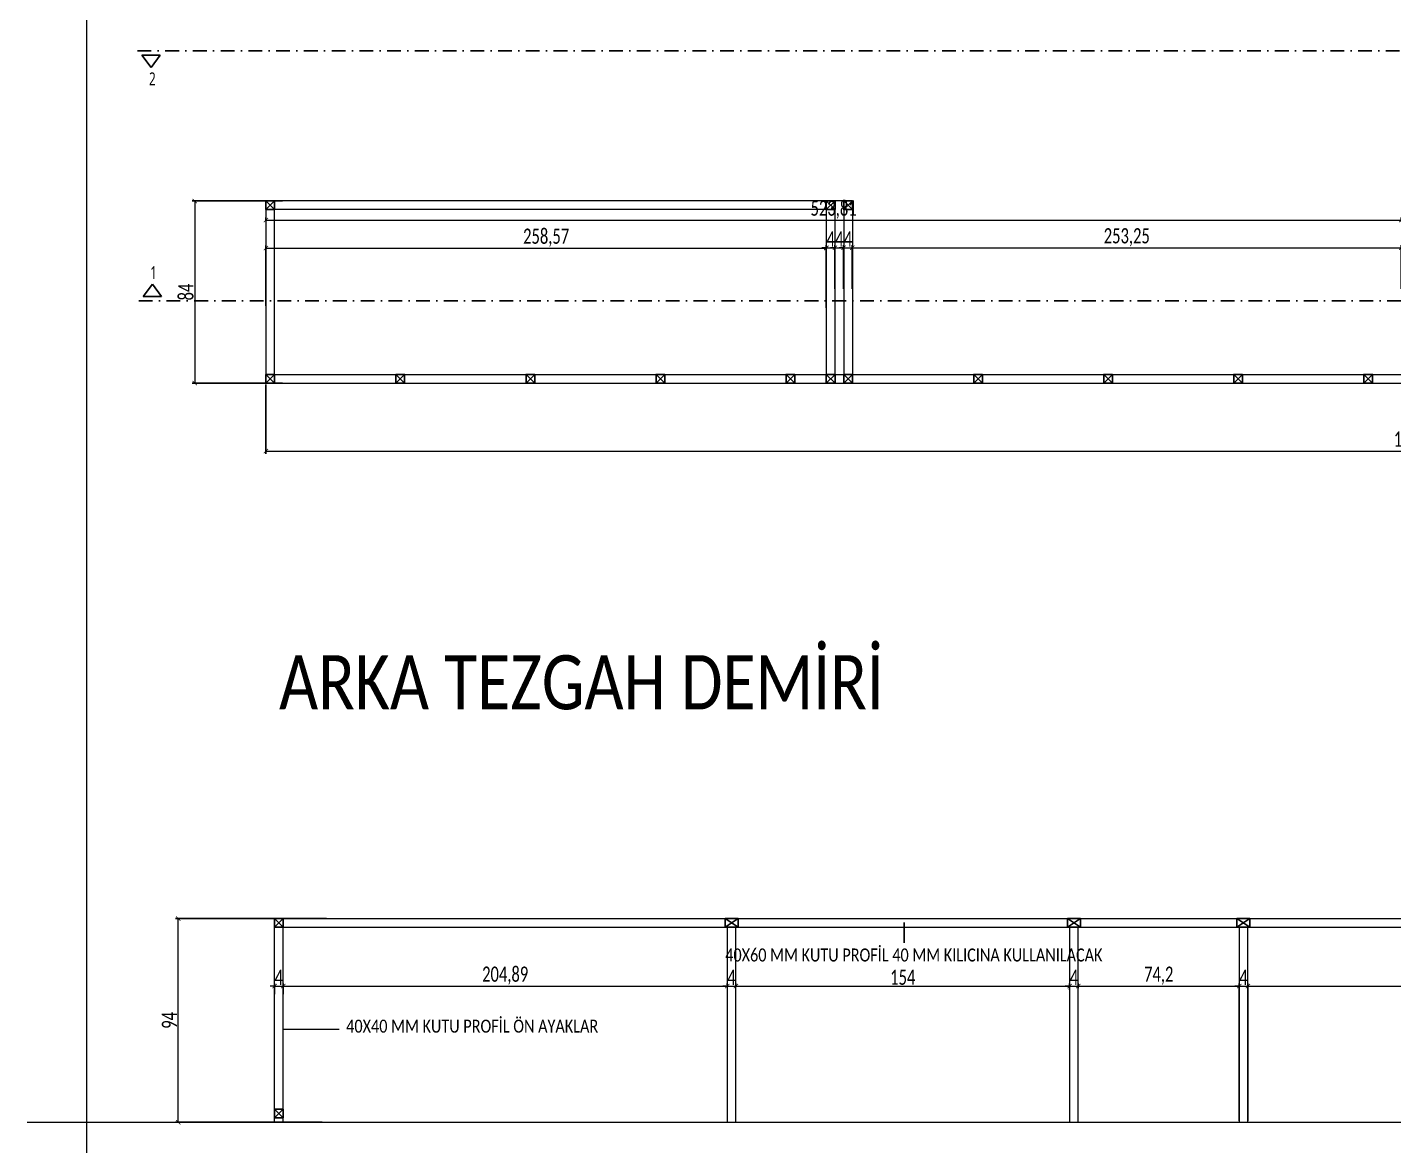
# Model space of a CAD drawing. Header units: millimetres. Extents: x 254888 to 263239, y -110593 to -105042.
# Drawn here: x 260604 to 261234, y -110143 to -109627 of the extents above; entities that cross this region are included whole.
import ezdxf

# ---------------------------------------------------------------- set-up
doc = ezdxf.new("R2010")
doc.units = ezdxf.units.MM
doc.header["$PDMODE"] = 2
doc.linetypes.add('DASHDOT', pattern=[25.4, 12.7, -6.35, 0, -6.35])
doc.layers.get('0').update_dxf_attribs({"lineweight": 20})
for name, color, linetype, lineweight in [('demir-1', 103, 'Continuous', 20), ('kesitçizgisi', 7, 'DASHDOT', 25), ('KP', 167, 'Continuous', 30), ('makineekipman', 156, 'Continuous', 20), ('text', 1, 'Continuous', 20), ('ölçü', 251, 'Continuous', 5)]:
    doc.layers.add(name, color=color, linetype=linetype, lineweight=lineweight)
doc.layers.add('yazı', color=11, linetype='Continuous')
doc.styles.add('text2', font='calibri.ttf', dxfattribs={"width": 0.8})
doc.styles.add('Ölçü50', font='calibri.ttf', dxfattribs={"width": 0.7})
doc.dimstyles.new('ölçü10', dxfattribs={"dimtxt": 7, "dimasz": 2, "dimexe": 1.25, "dimexo": 0.625, "dimgap": 0.5, "dimtad": 1, "dimzin": 9, "dimtxsty": 'Ölçü50', "dimblk": 'ARCHTICK', "dimcen": 2, "dimclrd": 256, "dimclre": 256, "dimclrt": 1, "dimazin": 2, "dimtfac": 1, "dimtix": 1, "dimtmove": 0, "dimatfit": 3, "dimldrblk": 'ARCHTICK', "dimfxl": 1, "dimlwd": -1, "dimarcsym": 0})

# ---------------------------------------------------------------- blocks, each defined once
blk = doc.blocks.new('fdg')
at = {"layer": 'KP'}
blk.add_lwpolyline([(249315.5, -96506), (249319.5, -96506), (249319.5, -96510), (249315.5, -96510), (249315.5, -96506), (249319.5, -96510), (249319.5, -96506), (249315.5, -96510)], dxfattribs=at)
blk = doc.blocks.new('_ArchTick')
at = {"color": 0, "linetype": 'ByBlock', "const_width": 0.15}
blk.add_lwpolyline([(-0.5, -0.5), (0.5, 0.5)], dxfattribs=at)
blk = doc.blocks.new('*D53')
at = {"layer": 'DEFPOINTS', "color": 0, "transparency": 16777216}
for p in [(260972.58, -109728.75), (260714.02, -109756.05), (260972.58, -109756.89)]:
    blk.add_point(p, dxfattribs=at)
at = {"layer": 'ölçü', "lineweight": -2, "transparency": 16777216}
for p, q in [((260714.02, -109755.42), (260714.02, -109727.5)), ((260972.58, -109756.27), (260972.58, -109727.5))]:
    blk.add_line(p, q, dxfattribs=at)
at = {"layer": 'ölçü', "transparency": 16777216}
blk.add_line((260714.02, -109728.75), (260972.58, -109728.75), dxfattribs=at)
at = {"layer": 'ölçü', "transparency": 16777216, "xscale": 2, "yscale": 2, "zscale": 2, "rotation": 180}
blk.add_blockref('_ArchTick', (260714.02, -109728.75), dxfattribs=at)
at = {"layer": 'ölçü', "transparency": 16777216, "xscale": 2, "yscale": 2, "zscale": 2}
blk.add_blockref('_ArchTick', (260972.58, -109728.75), dxfattribs=at)
at = {"layer": 'ölçü', "color": 1, "transparency": 16777216, "insert": (260843.3, -109723.94), "char_height": 7, "attachment_point": 5, "style": 'Ölçü50'}
blk.add_mtext('258,57', dxfattribs=at)
blk = doc.blocks.new('*D54')
at = {"layer": 'DEFPOINTS', "color": 0, "transparency": 16777216}
for p in [(260976.58, -109728.56), (260972.58, -109740.45), (260976.58, -109748.07)]:
    blk.add_point(p, dxfattribs=at)
at = {"layer": 'ölçü', "transparency": 16777216}
for p, q in [((260972.58, -109728.56), (260970.58, -109728.56)), ((260972.58, -109728.56), (260976.58, -109728.56)), ((260976.58, -109728.56), (260978.58, -109728.56))]:
    blk.add_line(p, q, dxfattribs=at)
at = {"layer": 'ölçü', "lineweight": -2, "transparency": 16777216}
for p, q in [((260972.58, -109739.83), (260972.58, -109727.31)), ((260976.58, -109747.45), (260976.58, -109727.31))]:
    blk.add_line(p, q, dxfattribs=at)
at = {"layer": 'ölçü', "transparency": 16777216, "xscale": 2, "yscale": 2, "zscale": 2}
blk.add_blockref('_ArchTick', (260972.58, -109728.56), dxfattribs=at)
at = {"layer": 'ölçü', "transparency": 16777216, "xscale": 2, "yscale": 2, "zscale": 2, "rotation": 180}
blk.add_blockref('_ArchTick', (260976.58, -109728.56), dxfattribs=at)
at = {"layer": 'ölçü', "color": 1, "transparency": 16777216, "insert": (260974.58, -109724.55), "char_height": 7, "attachment_point": 5, "style": 'Ölçü50'}
blk.add_mtext('4', dxfattribs=at)
blk = doc.blocks.new('*D55')
at = {"layer": 'DEFPOINTS', "color": 0, "transparency": 16777216}
for p in [(260980.58, -109728.56), (260976.58, -109748.07), (260980.58, -109748.07)]:
    blk.add_point(p, dxfattribs=at)
at = {"layer": 'ölçü', "transparency": 16777216}
for p, q in [((260976.58, -109728.56), (260974.58, -109728.56)), ((260976.58, -109728.56), (260980.58, -109728.56)), ((260980.58, -109728.56), (260982.58, -109728.56))]:
    blk.add_line(p, q, dxfattribs=at)
at = {"layer": 'ölçü', "lineweight": -2, "transparency": 16777216}
for p, q in [((260976.58, -109747.45), (260976.58, -109727.31)), ((260980.58, -109747.45), (260980.58, -109727.31))]:
    blk.add_line(p, q, dxfattribs=at)
at = {"layer": 'ölçü', "transparency": 16777216, "xscale": 2, "yscale": 2, "zscale": 2}
blk.add_blockref('_ArchTick', (260976.58, -109728.56), dxfattribs=at)
at = {"layer": 'ölçü', "transparency": 16777216, "xscale": 2, "yscale": 2, "zscale": 2, "rotation": 180}
blk.add_blockref('_ArchTick', (260980.58, -109728.56), dxfattribs=at)
at = {"layer": 'ölçü', "color": 1, "transparency": 16777216, "insert": (260978.58, -109724.55), "char_height": 7, "attachment_point": 5, "style": 'Ölçü50'}
blk.add_mtext('4', dxfattribs=at)
blk = doc.blocks.new('*D56')
at = {"layer": 'DEFPOINTS', "color": 0, "transparency": 16777216}
for p in [(260984.58, -109728.56), (260980.58, -109748.07), (260984.58, -109748.07)]:
    blk.add_point(p, dxfattribs=at)
at = {"layer": 'ölçü', "transparency": 16777216}
for p, q in [((260980.58, -109728.56), (260978.58, -109728.56)), ((260980.58, -109728.56), (260984.58, -109728.56)), ((260984.58, -109728.56), (260986.58, -109728.56))]:
    blk.add_line(p, q, dxfattribs=at)
at = {"layer": 'ölçü', "lineweight": -2, "transparency": 16777216}
for p, q in [((260980.58, -109747.45), (260980.58, -109727.31)), ((260984.58, -109747.45), (260984.58, -109727.31))]:
    blk.add_line(p, q, dxfattribs=at)
at = {"layer": 'ölçü', "transparency": 16777216, "xscale": 2, "yscale": 2, "zscale": 2}
blk.add_blockref('_ArchTick', (260980.58, -109728.56), dxfattribs=at)
at = {"layer": 'ölçü', "transparency": 16777216, "xscale": 2, "yscale": 2, "zscale": 2, "rotation": 180}
blk.add_blockref('_ArchTick', (260984.58, -109728.56), dxfattribs=at)
at = {"layer": 'ölçü', "color": 1, "transparency": 16777216, "insert": (260982.58, -109724.55), "char_height": 7, "attachment_point": 5, "style": 'Ölçü50'}
blk.add_mtext('4', dxfattribs=at)
blk = doc.blocks.new('*D57')
at = {"layer": 'DEFPOINTS', "color": 0, "transparency": 16777216}
for p in [(261237.83, -109728.56), (260984.58, -109748.07), (261237.83, -109748.07)]:
    blk.add_point(p, dxfattribs=at)
at = {"layer": 'ölçü', "lineweight": -2, "transparency": 16777216}
for p, q in [((260984.58, -109747.45), (260984.58, -109727.31)), ((261237.83, -109747.45), (261237.83, -109727.31))]:
    blk.add_line(p, q, dxfattribs=at)
at = {"layer": 'ölçü', "transparency": 16777216}
blk.add_line((260984.58, -109728.56), (261237.83, -109728.56), dxfattribs=at)
at = {"layer": 'ölçü', "transparency": 16777216, "xscale": 2, "yscale": 2, "zscale": 2, "rotation": 180}
blk.add_blockref('_ArchTick', (260984.58, -109728.56), dxfattribs=at)
at = {"layer": 'ölçü', "transparency": 16777216, "xscale": 2, "yscale": 2, "zscale": 2}
blk.add_blockref('_ArchTick', (261237.83, -109728.56), dxfattribs=at)
at = {"layer": 'ölçü', "color": 1, "transparency": 16777216, "insert": (261111.21, -109723.75), "char_height": 7, "attachment_point": 5, "style": 'Ölçü50'}
blk.add_mtext('253,25', dxfattribs=at)
blk = doc.blocks.new('*D69')
at = {"layer": 'DEFPOINTS', "color": 0, "transparency": 16777216}
for p in [(260722.26, -109707), (260681.19, -109791), (260722.26, -109791)]:
    blk.add_point(p, dxfattribs=at)
at = {"layer": 'ölçü', "lineweight": -2, "transparency": 16777216}
for p, q in [((260721.64, -109707), (260679.94, -109707)), ((260721.64, -109791), (260679.94, -109791))]:
    blk.add_line(p, q, dxfattribs=at)
at = {"layer": 'ölçü', "transparency": 16777216}
blk.add_line((260681.19, -109707), (260681.19, -109791), dxfattribs=at)
at = {"layer": 'ölçü', "transparency": 16777216, "xscale": 2, "yscale": 2, "zscale": 2}
for p, rotation in [((260681.19, -109707), 90), ((260681.19, -109791), 270)]:
    blk.add_blockref('_ArchTick', p, dxfattribs=dict(at, rotation=rotation))
at = {"layer": 'ölçü', "color": 1, "transparency": 16777216, "insert": (260677.11, -109749), "char_height": 7, "attachment_point": 5, "rotation": 90, "style": 'Ölçü50'}
blk.add_mtext('84', dxfattribs=at)
blk = doc.blocks.new('*D70')
at = {"layer": 'DEFPOINTS', "color": 0, "transparency": 16777216}
for p in [(260714.02, -109791), (261779.89, -109791), (261779.89, -109822.35)]:
    blk.add_point(p, dxfattribs=at)
at = {"layer": 'ölçü', "lineweight": -2, "transparency": 16777216}
for p, q in [((260714.02, -109791.63), (260714.02, -109823.6)), ((261779.89, -109791.63), (261779.89, -109823.6))]:
    blk.add_line(p, q, dxfattribs=at)
at = {"layer": 'ölçü', "transparency": 16777216}
blk.add_line((260714.02, -109822.35), (261779.89, -109822.35), dxfattribs=at)
at = {"layer": 'ölçü', "transparency": 16777216, "xscale": 2, "yscale": 2, "zscale": 2, "rotation": 180}
blk.add_blockref('_ArchTick', (260714.02, -109822.35), dxfattribs=at)
at = {"layer": 'ölçü', "transparency": 16777216, "xscale": 2, "yscale": 2, "zscale": 2}
blk.add_blockref('_ArchTick', (261779.89, -109822.35), dxfattribs=at)
at = {"layer": 'ölçü', "color": 1, "transparency": 16777216, "insert": (261246.96, -109817.53), "char_height": 7, "attachment_point": 5, "style": 'Ölçü50'}
blk.add_mtext('1065,88', dxfattribs=at)
blk = doc.blocks.new('*D156')
at = {"layer": 'DEFPOINTS', "color": 0, "transparency": 16777216}
for p in [(260714.02, -109716.7), (261237.83, -109715.8), (261237.83, -109717.07, 0)]:
    blk.add_point(p, dxfattribs=at)
at = {"layer": 'ölçü', "lineweight": -2, "transparency": 16777216}
for p, q in [((260714.02, -109716.08), (260714.02, -109714.55)), ((261237.83, -109716.44), (261237.83, -109714.55))]:
    blk.add_line(p, q, dxfattribs=at)
at = {"layer": 'ölçü', "transparency": 16777216}
blk.add_line((260714.02, -109715.8), (261237.83, -109715.8), dxfattribs=at)
at = {"layer": 'ölçü', "transparency": 16777216, "xscale": 2, "yscale": 2, "zscale": 2, "rotation": 180}
blk.add_blockref('_ArchTick', (260714.02, -109715.8), dxfattribs=at)
at = {"layer": 'ölçü', "transparency": 16777216, "xscale": 2, "yscale": 2, "zscale": 2}
blk.add_blockref('_ArchTick', (261237.83, -109715.8), dxfattribs=at)
at = {"layer": 'ölçü', "color": 1, "transparency": 16777216, "insert": (260975.93, -109710.99), "char_height": 7, "attachment_point": 5, "style": 'Ölçü50'}
blk.add_mtext('523,81', dxfattribs=at)
blk = doc.blocks.new('40 60')
at = {"layer": 'KP', "elevation": 0}
blk.add_lwpolyline([(272361.71, -110717.62), (272367.71, -110717.62), (272367.71, -110721.62), (272361.71, -110721.62), (272361.71, -110717.62), (272367.71, -110721.62), (272367.71, -110717.62), (272361.71, -110721.62)], dxfattribs=at)
blk = doc.blocks.new('*D179')
at = {"layer": 'DEFPOINTS', "color": 0, "transparency": 16777216}
for p in [(260721.96, -110069.11), (260717.96, -110073.39, 0), (260721.96, -110073.39, 0)]:
    blk.add_point(p, dxfattribs=at)
at = {"layer": 'ölçü', "transparency": 16777216}
for p, q in [((260717.96, -110069.11), (260715.96, -110069.11)), ((260717.96, -110069.11), (260721.96, -110069.11)), ((260721.96, -110069.11), (260723.96, -110069.11))]:
    blk.add_line(p, q, dxfattribs=at)
at = {"layer": 'ölçü', "lineweight": -2, "transparency": 16777216}
for p, q in [((260717.96, -110072.77), (260717.96, -110067.86)), ((260721.96, -110072.77), (260721.96, -110067.86))]:
    blk.add_line(p, q, dxfattribs=at)
at = {"layer": 'ölçü', "transparency": 16777216, "xscale": 2, "yscale": 2, "zscale": 2}
blk.add_blockref('_ArchTick', (260717.96, -110069.11), dxfattribs=at)
at = {"layer": 'ölçü', "transparency": 16777216, "xscale": 2, "yscale": 2, "zscale": 2, "rotation": 180}
blk.add_blockref('_ArchTick', (260721.96, -110069.11), dxfattribs=at)
at = {"layer": 'ölçü', "color": 1, "transparency": 16777216, "insert": (260719.96, -110065.09), "char_height": 7, "attachment_point": 5, "style": 'Ölçü50'}
blk.add_mtext('4', dxfattribs=at)
blk = doc.blocks.new('*D180')
at = {"layer": 'DEFPOINTS', "color": 0, "transparency": 16777216}
for p in [(260926.85, -110069.11), (260926.85, -110069.11), (260721.96, -110073.39, 0)]:
    blk.add_point(p, dxfattribs=at)
at = {"layer": 'ölçü', "lineweight": -2, "transparency": 16777216}
for p, q in [((260721.96, -110072.77), (260721.96, -110067.86)), ((260926.85, -110068.48), (260926.85, -110067.86))]:
    blk.add_line(p, q, dxfattribs=at)
at = {"layer": 'ölçü', "transparency": 16777216}
blk.add_line((260721.96, -110069.11), (260926.85, -110069.11), dxfattribs=at)
at = {"layer": 'ölçü', "transparency": 16777216, "xscale": 2, "yscale": 2, "zscale": 2, "rotation": 180}
blk.add_blockref('_ArchTick', (260721.96, -110069.11), dxfattribs=at)
at = {"layer": 'ölçü', "transparency": 16777216, "xscale": 2, "yscale": 2, "zscale": 2}
blk.add_blockref('_ArchTick', (260926.85, -110069.11), dxfattribs=at)
at = {"layer": 'ölçü', "color": 1, "transparency": 16777216, "insert": (260824.41, -110064.29), "char_height": 7, "attachment_point": 5, "style": 'Ölçü50'}
blk.add_mtext('204,89', dxfattribs=at)
blk = doc.blocks.new('*D181')
at = {"layer": 'DEFPOINTS', "color": 0, "transparency": 16777216}
for p in [(260926.85, -110069.11), (260930.85, -110069.11), (260930.85, -110069.11)]:
    blk.add_point(p, dxfattribs=at)
at = {"layer": 'ölçü', "transparency": 16777216}
for p, q in [((260926.85, -110069.11), (260924.85, -110069.11)), ((260926.85, -110069.11), (260930.85, -110069.11)), ((260930.85, -110069.11), (260932.85, -110069.11))]:
    blk.add_line(p, q, dxfattribs=at)
at = {"layer": 'ölçü', "lineweight": -2, "transparency": 16777216}
for p, q in [((260926.85, -110068.48), (260926.85, -110067.86)), ((260930.85, -110068.48), (260930.85, -110067.86))]:
    blk.add_line(p, q, dxfattribs=at)
at = {"layer": 'ölçü', "transparency": 16777216, "xscale": 2, "yscale": 2, "zscale": 2}
blk.add_blockref('_ArchTick', (260926.85, -110069.11), dxfattribs=at)
at = {"layer": 'ölçü', "transparency": 16777216, "xscale": 2, "yscale": 2, "zscale": 2, "rotation": 180}
blk.add_blockref('_ArchTick', (260930.85, -110069.11), dxfattribs=at)
at = {"layer": 'ölçü', "color": 1, "transparency": 16777216, "insert": (260928.85, -110065.09), "char_height": 7, "attachment_point": 5, "style": 'Ölçü50'}
blk.add_mtext('4', dxfattribs=at)
blk = doc.blocks.new('*D182')
at = {"layer": 'DEFPOINTS', "color": 0, "transparency": 16777216}
for p in [(260930.85, -110069.11), (261084.85, -110069.11), (261084.85, -110071.41)]:
    blk.add_point(p, dxfattribs=at)
at = {"layer": 'ölçü', "lineweight": -2, "transparency": 16777216}
for p, q in [((260930.85, -110068.48), (260930.85, -110067.86)), ((261084.85, -110070.79), (261084.85, -110067.86))]:
    blk.add_line(p, q, dxfattribs=at)
at = {"layer": 'ölçü', "transparency": 16777216}
blk.add_line((260930.85, -110069.11), (261084.85, -110069.11), dxfattribs=at)
at = {"layer": 'ölçü', "transparency": 16777216, "xscale": 2, "yscale": 2, "zscale": 2, "rotation": 180}
blk.add_blockref('_ArchTick', (260930.85, -110069.11), dxfattribs=at)
at = {"layer": 'ölçü', "transparency": 16777216, "xscale": 2, "yscale": 2, "zscale": 2}
blk.add_blockref('_ArchTick', (261084.85, -110069.11), dxfattribs=at)
at = {"layer": 'ölçü', "color": 1, "transparency": 16777216, "insert": (261007.85, -110065.05), "char_height": 7, "attachment_point": 5, "style": 'Ölçü50'}
blk.add_mtext('154', dxfattribs=at)
blk = doc.blocks.new('*D183')
at = {"layer": 'DEFPOINTS', "color": 0, "transparency": 16777216}
for p in [(261084.85, -110071.41), (261088.85, -110069.11), (261088.85, -110070.64)]:
    blk.add_point(p, dxfattribs=at)
at = {"layer": 'ölçü', "transparency": 16777216}
for p, q in [((261084.85, -110069.11), (261082.85, -110069.11)), ((261084.85, -110069.11), (261088.85, -110069.11)), ((261088.85, -110069.11), (261090.85, -110069.11))]:
    blk.add_line(p, q, dxfattribs=at)
at = {"layer": 'ölçü', "lineweight": -2, "transparency": 16777216}
for p, q in [((261084.85, -110070.79), (261084.85, -110067.86)), ((261088.85, -110070.02), (261088.85, -110067.86))]:
    blk.add_line(p, q, dxfattribs=at)
at = {"layer": 'ölçü', "transparency": 16777216, "xscale": 2, "yscale": 2, "zscale": 2}
blk.add_blockref('_ArchTick', (261084.85, -110069.11), dxfattribs=at)
at = {"layer": 'ölçü', "transparency": 16777216, "xscale": 2, "yscale": 2, "zscale": 2, "rotation": 180}
blk.add_blockref('_ArchTick', (261088.85, -110069.11), dxfattribs=at)
at = {"layer": 'ölçü', "color": 1, "transparency": 16777216, "insert": (261086.85, -110065.09), "char_height": 7, "attachment_point": 5, "style": 'Ölçü50'}
blk.add_mtext('4', dxfattribs=at)
blk = doc.blocks.new('*D184')
at = {"layer": 'DEFPOINTS', "color": 0, "transparency": 16777216}
for p in [(261088.85, -110070.64), (261163.06, -110069.11), (261163.06, -110131.92, 0)]:
    blk.add_point(p, dxfattribs=at)
at = {"layer": 'ölçü', "lineweight": -2, "transparency": 16777216}
for p, q in [((261088.85, -110070.02), (261088.85, -110067.86)), ((261163.06, -110131.3), (261163.06, -110067.86))]:
    blk.add_line(p, q, dxfattribs=at)
at = {"layer": 'ölçü', "transparency": 16777216}
blk.add_line((261088.85, -110069.11), (261163.06, -110069.11), dxfattribs=at)
at = {"layer": 'ölçü', "transparency": 16777216, "xscale": 2, "yscale": 2, "zscale": 2, "rotation": 180}
blk.add_blockref('_ArchTick', (261088.85, -110069.11), dxfattribs=at)
at = {"layer": 'ölçü', "transparency": 16777216, "xscale": 2, "yscale": 2, "zscale": 2}
blk.add_blockref('_ArchTick', (261163.06, -110069.11), dxfattribs=at)
at = {"layer": 'ölçü', "color": 1, "transparency": 16777216, "insert": (261125.95, -110064.29), "char_height": 7, "attachment_point": 5, "style": 'Ölçü50'}
blk.add_mtext('74,2', dxfattribs=at)
blk = doc.blocks.new('*D185')
at = {"layer": 'DEFPOINTS', "color": 0, "transparency": 16777216}
for p in [(261167.06, -110069.11), (261163.06, -110131.92, 0), (261167.06, -110131.92, 0)]:
    blk.add_point(p, dxfattribs=at)
at = {"layer": 'ölçü', "transparency": 16777216}
for p, q in [((261163.06, -110069.11), (261161.06, -110069.11)), ((261163.06, -110069.11), (261167.06, -110069.11)), ((261167.06, -110069.11), (261169.06, -110069.11))]:
    blk.add_line(p, q, dxfattribs=at)
at = {"layer": 'ölçü', "lineweight": -2, "transparency": 16777216}
for p, q in [((261163.06, -110131.3), (261163.06, -110067.86)), ((261167.06, -110131.3), (261167.06, -110067.86))]:
    blk.add_line(p, q, dxfattribs=at)
at = {"layer": 'ölçü', "transparency": 16777216, "xscale": 2, "yscale": 2, "zscale": 2}
blk.add_blockref('_ArchTick', (261163.06, -110069.11), dxfattribs=at)
at = {"layer": 'ölçü', "transparency": 16777216, "xscale": 2, "yscale": 2, "zscale": 2, "rotation": 180}
blk.add_blockref('_ArchTick', (261167.06, -110069.11), dxfattribs=at)
at = {"layer": 'ölçü', "color": 1, "transparency": 16777216, "insert": (261165.06, -110065.09), "char_height": 7, "attachment_point": 5, "style": 'Ölçü50'}
blk.add_mtext('4', dxfattribs=at)
blk = doc.blocks.new('*D186')
at = {"layer": 'DEFPOINTS', "color": 0, "transparency": 16777216}
for p in [(261337.25, -110069.11), (261167.06, -110131.92, 0), (261337.25, -110131.92, 0)]:
    blk.add_point(p, dxfattribs=at)
at = {"layer": 'ölçü', "lineweight": -2, "transparency": 16777216}
for p, q in [((261167.06, -110131.3), (261167.06, -110067.86)), ((261337.25, -110131.3), (261337.25, -110067.86))]:
    blk.add_line(p, q, dxfattribs=at)
at = {"layer": 'ölçü', "transparency": 16777216}
blk.add_line((261167.06, -110069.11), (261337.25, -110069.11), dxfattribs=at)
at = {"layer": 'ölçü', "transparency": 16777216, "xscale": 2, "yscale": 2, "zscale": 2, "rotation": 180}
blk.add_blockref('_ArchTick', (261167.06, -110069.11), dxfattribs=at)
at = {"layer": 'ölçü', "transparency": 16777216, "xscale": 2, "yscale": 2, "zscale": 2}
blk.add_blockref('_ArchTick', (261337.25, -110069.11), dxfattribs=at)
at = {"layer": 'ölçü', "color": 1, "transparency": 16777216, "insert": (261252.15, -110064.29), "char_height": 7, "attachment_point": 5, "style": 'Ölçü50'}
blk.add_mtext('170,19', dxfattribs=at)
blk = doc.blocks.new('*D201')
at = {"layer": 'DEFPOINTS', "color": 0, "transparency": 16777216}
for p in [(260673.56, -110037.92), (260742.57, -110037.92, 0), (260740.62, -110131.92)]:
    blk.add_point(p, dxfattribs=at)
at = {"layer": 'ölçü', "lineweight": -2, "transparency": 16777216}
for p, q in [((260741.94, -110037.92), (260672.31, -110037.92)), ((260740, -110131.92), (260672.31, -110131.92))]:
    blk.add_line(p, q, dxfattribs=at)
at = {"layer": 'ölçü', "transparency": 16777216}
blk.add_line((260673.56, -110131.92), (260673.56, -110037.92), dxfattribs=at)
at = {"layer": 'ölçü', "transparency": 16777216, "xscale": 2, "yscale": 2, "zscale": 2}
for p, rotation in [((260673.56, -110037.92), 90), ((260673.56, -110131.92), 270)]:
    blk.add_blockref('_ArchTick', p, dxfattribs=dict(at, rotation=rotation))
at = {"layer": 'ölçü', "color": 1, "transparency": 16777216, "insert": (260669.47, -110084.92), "char_height": 7, "attachment_point": 5, "rotation": 90, "style": 'Ölçü50'}
blk.add_mtext('94', dxfattribs=at)

msp = doc.modelspace()

# ---------------------------------------------------------------- linework, layer by layer
msp.add_lwpolyline([(260631.323, -109085.085), (262879.993, -109085.085), (262879.993, -110499.494), (260631.323, -110499.494)], close=True)
at = {"layer": 'demir-1'}
for p, q in [((260714.019, -109707.001), (260714.019, -109791.001)), ((260984.584, -109707.001), (260714.019, -109707.001)), ((260976.584, -109711.001), (260714.019, -109711.001)), ((260718.019, -109787.001), (260718.019, -109707.001)), ((260714.019, -109791.001), (261779.894, -109791.001)), ((260717.958, -110131.924, 0), (260717.958, -110037.924, 0)), ((260717.958, -110037.924, 0), (261955.958, -110037.924, 0)), ((260717.958, -110041.924, 0), (261955.958, -110041.924, 0))]:
    msp.add_line(p, q, dxfattribs=at)
for points in [[(260972.584, -109711.001), (260972.584, -109791.001)], [(260976.584, -109707.001), (260976.584, -109791.001)], [(260980.584, -109707.001), (260980.584, -109791.001)], [(260984.584, -109707.001), (260984.584, -109791.001)], [(260718.019, -109787.001), (261779.894, -109787.001)]]:
    msp.add_lwpolyline(points, dxfattribs=at)
at = {"layer": 'demir-1', "elevation": 0}
for points in [[(260717.958, -110131.924), (260721.958, -110131.924), (260721.958, -110041.924)], [(261163.056, -110041.924), (261163.056, -110131.924), (261167.056, -110131.924), (261167.056, -110041.924)]]:
    msp.add_lwpolyline(points, dxfattribs=at)
at = {"layer": 'demir-1'}
for points in [[(260930.853, -110041.924), (260926.853, -110041.924), (260926.853, -110131.924), (260930.853, -110131.924)], [(261088.851, -110041.924), (261084.851, -110041.924), (261084.851, -110131.924), (261088.851, -110131.924)]]:
    msp.add_lwpolyline(points, close=True, dxfattribs=at)
msp.add_arc((260837.888, -109711.225), 75.87, 267.076435, 267.222969, dxfattribs=at)
at = {"layer": 'kesitçizgisi', "ltscale": 0.5}
for p, q in [((260654.768, -109637.719), (261249.065, -109637.719)), ((260655.346, -109753.009), (261813.263, -109753.009))]:
    msp.add_line(p, q, dxfattribs=at)
at = {"layer": 'kesitçizgisi'}
for p, q in [((260656.818, -109639.743), (260665.27, -109639.743)), ((260661.044, -109645.375), (260656.818, -109639.743)), ((260661.622, -109745.353), (260657.396, -109750.985)), ((260657.396, -109750.985), (260665.848, -109750.985))]:
    msp.add_line(p, q, dxfattribs=at)
for points in [[(260661.044, -109645.375), (260665.27, -109639.743)], [(260661.622, -109745.353), (260665.848, -109750.985)]]:
    msp.add_lwpolyline(points, dxfattribs=at)
at = {"layer": 'yazı'}
msp.add_line((261008.549, -110039.776, 0), (261008.549, -110049.136, 0), dxfattribs=at)
at = {"layer": 'ölçü', "color": 11}
msp.add_lwpolyline([(260721.81, -110089.03), (260747.759, -110089.03)], dxfattribs=at)
at = {"layer": 'ölçü'}
msp.add_lwpolyline([(260603.929, -110131.924), (262828.196, -110131.924)], dxfattribs=at)

# ---------------------------------------------------------------- block references
at = {"layer": 'demir-1'}
for p in [(-11435.857, 679.694, 0), (-11277.858, 679.694, 0), (-11199.653, 679.694)]:
    msp.add_blockref('40 60', p, dxfattribs=at)
at = {"layer": 'makineekipman'}
for p in [(11398.52, -13201.001), (11657.085, -13201.001), (11665.085, -13201.001), (11398.52, -13281.001), (11458.52, -13281.001), (11518.52, -13281.001), (11578.52, -13281.001), (11638.52, -13281.001), (11657.085, -13281.001), (11665.085, -13281.001), (11725.085, -13281.001), (11785.085, -13281.001), (11845.085, -13281.001), (11905.085, -13281.001), (11402.46, -13531.924, 0), (11402.46, -13619.924)]:
    msp.add_blockref('fdg', p, dxfattribs=at)

# ---------------------------------------------------------------- texts
at = {"char_height": 6, "width": 1120.30164, "attachment_point": 1, "style": 'text2'}
for s, insert in [('{\\fCalibri Light|b0|i0|c162|p34;40X60 MM KUTU PROFİL 40 MM KILICINA KULLANILACAK}', (260925.928, -110051.751, 0)), ('{\\fCalibri Light|b0|i0|c162|p34;40X40 MM KUTU PROFİL ÖN AYAKLAR}', (260751.048, -110084.573))]:
    msp.add_mtext(s, dxfattribs=dict(at, insert=insert))
at = {"layer": 'text', "color": 1, "char_height": 6, "width": 84.41262, "style": 'Ölçü50'}
for s, insert, attachment_point in [('{\\fLucida Sans Unicode|b0|i0|c162|p34;2}', (260663.193, -109653.682), 9), ('{\\fLucida Sans Unicode|b0|i0|c162|p34;1}', (260663.772, -109737.046), 3)]:
    msp.add_mtext(s, dxfattribs=dict(at, insert=insert, attachment_point=attachment_point))
at = {"layer": 'text', "insert": (260720.079, -109916.477), "char_height": 25, "width": 446.70143, "attachment_point": 1, "style": 'text2'}
msp.add_mtext('ARKA TEZGAH DEMİRİ', dxfattribs=at)

# ---------------------------------------------------------------- dimensions: what is measured, and where the dimension line sits
at = {"layer": 'ölçü'}
for base, p1, p2, picture, middle in [((260681.191, -109791.001), (260722.261, -109707.001), (260722.261, -109791.001), '*D69', (260677.105, -109749.001)), ((260673.557, -110037.924), (260740.623, -110131.924), (260742.569, -110037.924, 0), '*D201', (260669.47, -110084.924))]:
    dim = msp.add_linear_dim(base=base, p1=p1, p2=p2, angle=90, dimstyle='ölçü10', dxfattribs=at)
    dim.commit()
    dim.dimension.update_dxf_attribs({"geometry": picture, "text_midpoint": middle})
for base, p1, p2, picture, middle in [((261237.833, -109715.803), (260714.019, -109716.703), (261237.833, -109717.066, 0), '*D156', (260975.926, -109710.988)), ((260972.58384, -109728.75416), (260714.01876, -109756.0495), (260972.58384, -109756.89035), '*D53', (260843.3013, -109723.93839)), ((260976.584, -109728.564), (260972.584, -109740.451), (260976.584, -109748.071), '*D54', (260974.584, -109724.548)), ((261779.894, -109822.3497), (260714.0188, -109791.0008), (261779.894, -109791.0008), '*D70', (261246.9564, -109817.5339)), ((260721.958, -110069.109), (260717.958, -110073.391, 0), (260721.958, -110073.391, 0), '*D179', (260719.958, -110065.093)), ((260926.8529, -110069.1093), (260721.9582, -110073.3914, -0.0001), (260926.8529, -110069.1093), '*D180', (260824.4056, -110064.2935)), ((260930.853, -110069.109), (260926.853, -110069.109), (260930.853, -110069.109), '*D181', (260928.853, -110065.093)), ((261084.851, -110069.109), (260930.853, -110069.109), (261084.851, -110071.415), '*D182', (261007.852, -110065.05)), ((261088.851, -110069.109), (261084.851, -110071.415), (261088.851, -110070.643), '*D183', (261086.851, -110065.093)), ((261163.056, -110069.1093), (261088.8513, -110070.6426), (261163.056, -110131.9235, -0.0001), '*D184', (261125.9536, -110064.2935)), ((261167.056, -110069.109), (261163.056, -110131.924, 0), (261167.056, -110131.924, 0), '*D185', (261165.056, -110065.093)), ((261337.246, -110069.109), (261167.056, -110131.924, 0), (261337.246, -110131.924, 0), '*D186', (261252.151, -110064.294))]:
    dim = msp.add_linear_dim(base=base, p1=p1, p2=p2, dimstyle='ölçü10', dxfattribs=at)
    dim.commit()
    dim.dimension.update_dxf_attribs({"geometry": picture, "text_midpoint": middle})
for base, p1, p2, picture, middle in [((261237.833, -109728.564), (260984.584, -109748.071), (261237.833, -109748.071), '*D57', (261111.208, -109723.748)), ((260980.584, -109728.564), (260976.584, -109748.071), (260980.584, -109748.071), '*D55', (260978.584, -109724.548)), ((260984.584, -109728.564), (260980.584, -109748.071), (260984.584, -109748.071), '*D56', (260982.584, -109724.548))]:
    dim = msp.add_linear_dim(base=base, p1=p1, p2=p2, dimstyle='ölçü10', override={"dimtmove": 1}, dxfattribs=at)
    dim.commit()
    dim.dimension.update_dxf_attribs({"geometry": picture, "text_midpoint": middle})

doc.saveas('drawing.dxf')
